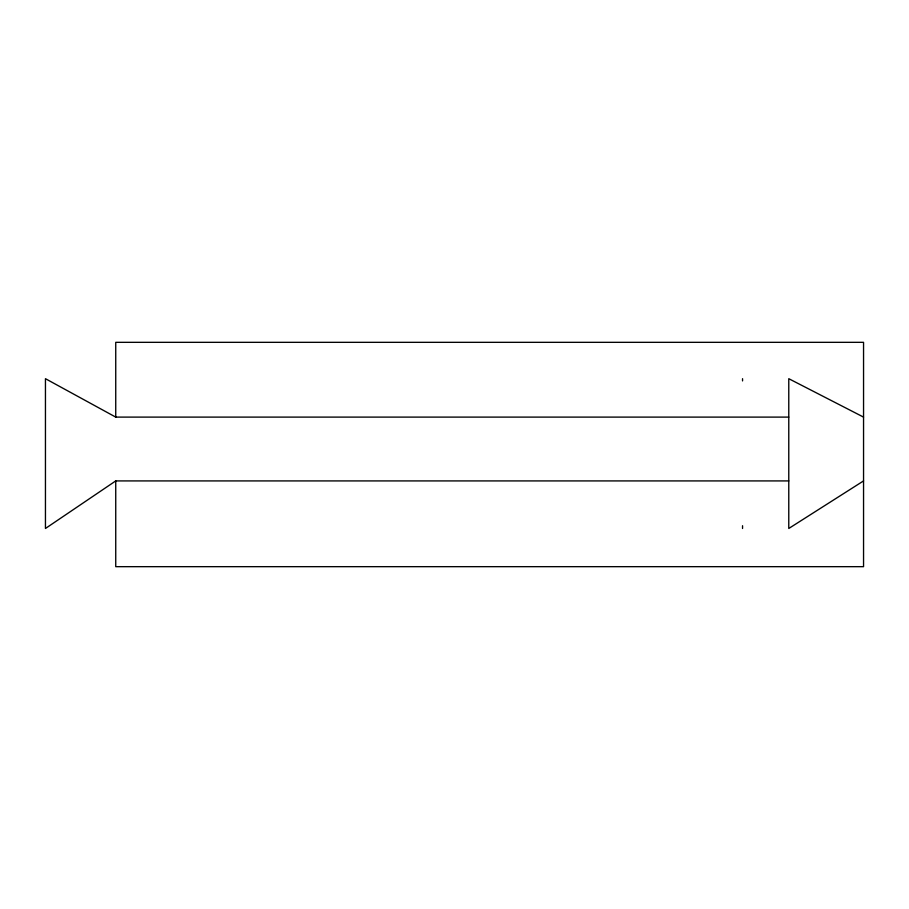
<?xml version="1.0" encoding="UTF-8"?>
<svg xmlns="http://www.w3.org/2000/svg" width="909" height="909" viewBox="0 0 909 909"><rect width="100%" height="100%" fill="white"/><g stroke="black" fill="none" stroke-linecap="round" stroke-linejoin="round"><path stroke-width="1.36" d="M788.773 480.918L115.738 480.918L45.45 528.481L45.45 378.689L115.738 417.106L788.773 417.106M863.55 480.918L788.773 528.481L788.773 378.689L863.55 417.106M742.551 378.689L742.551 380.916M742.551 525.72L742.551 528.481M115.738 417.106L115.738 342.329L863.55 342.329L863.55 566.671L115.738 566.671L115.738 480.918"/></g></svg>
